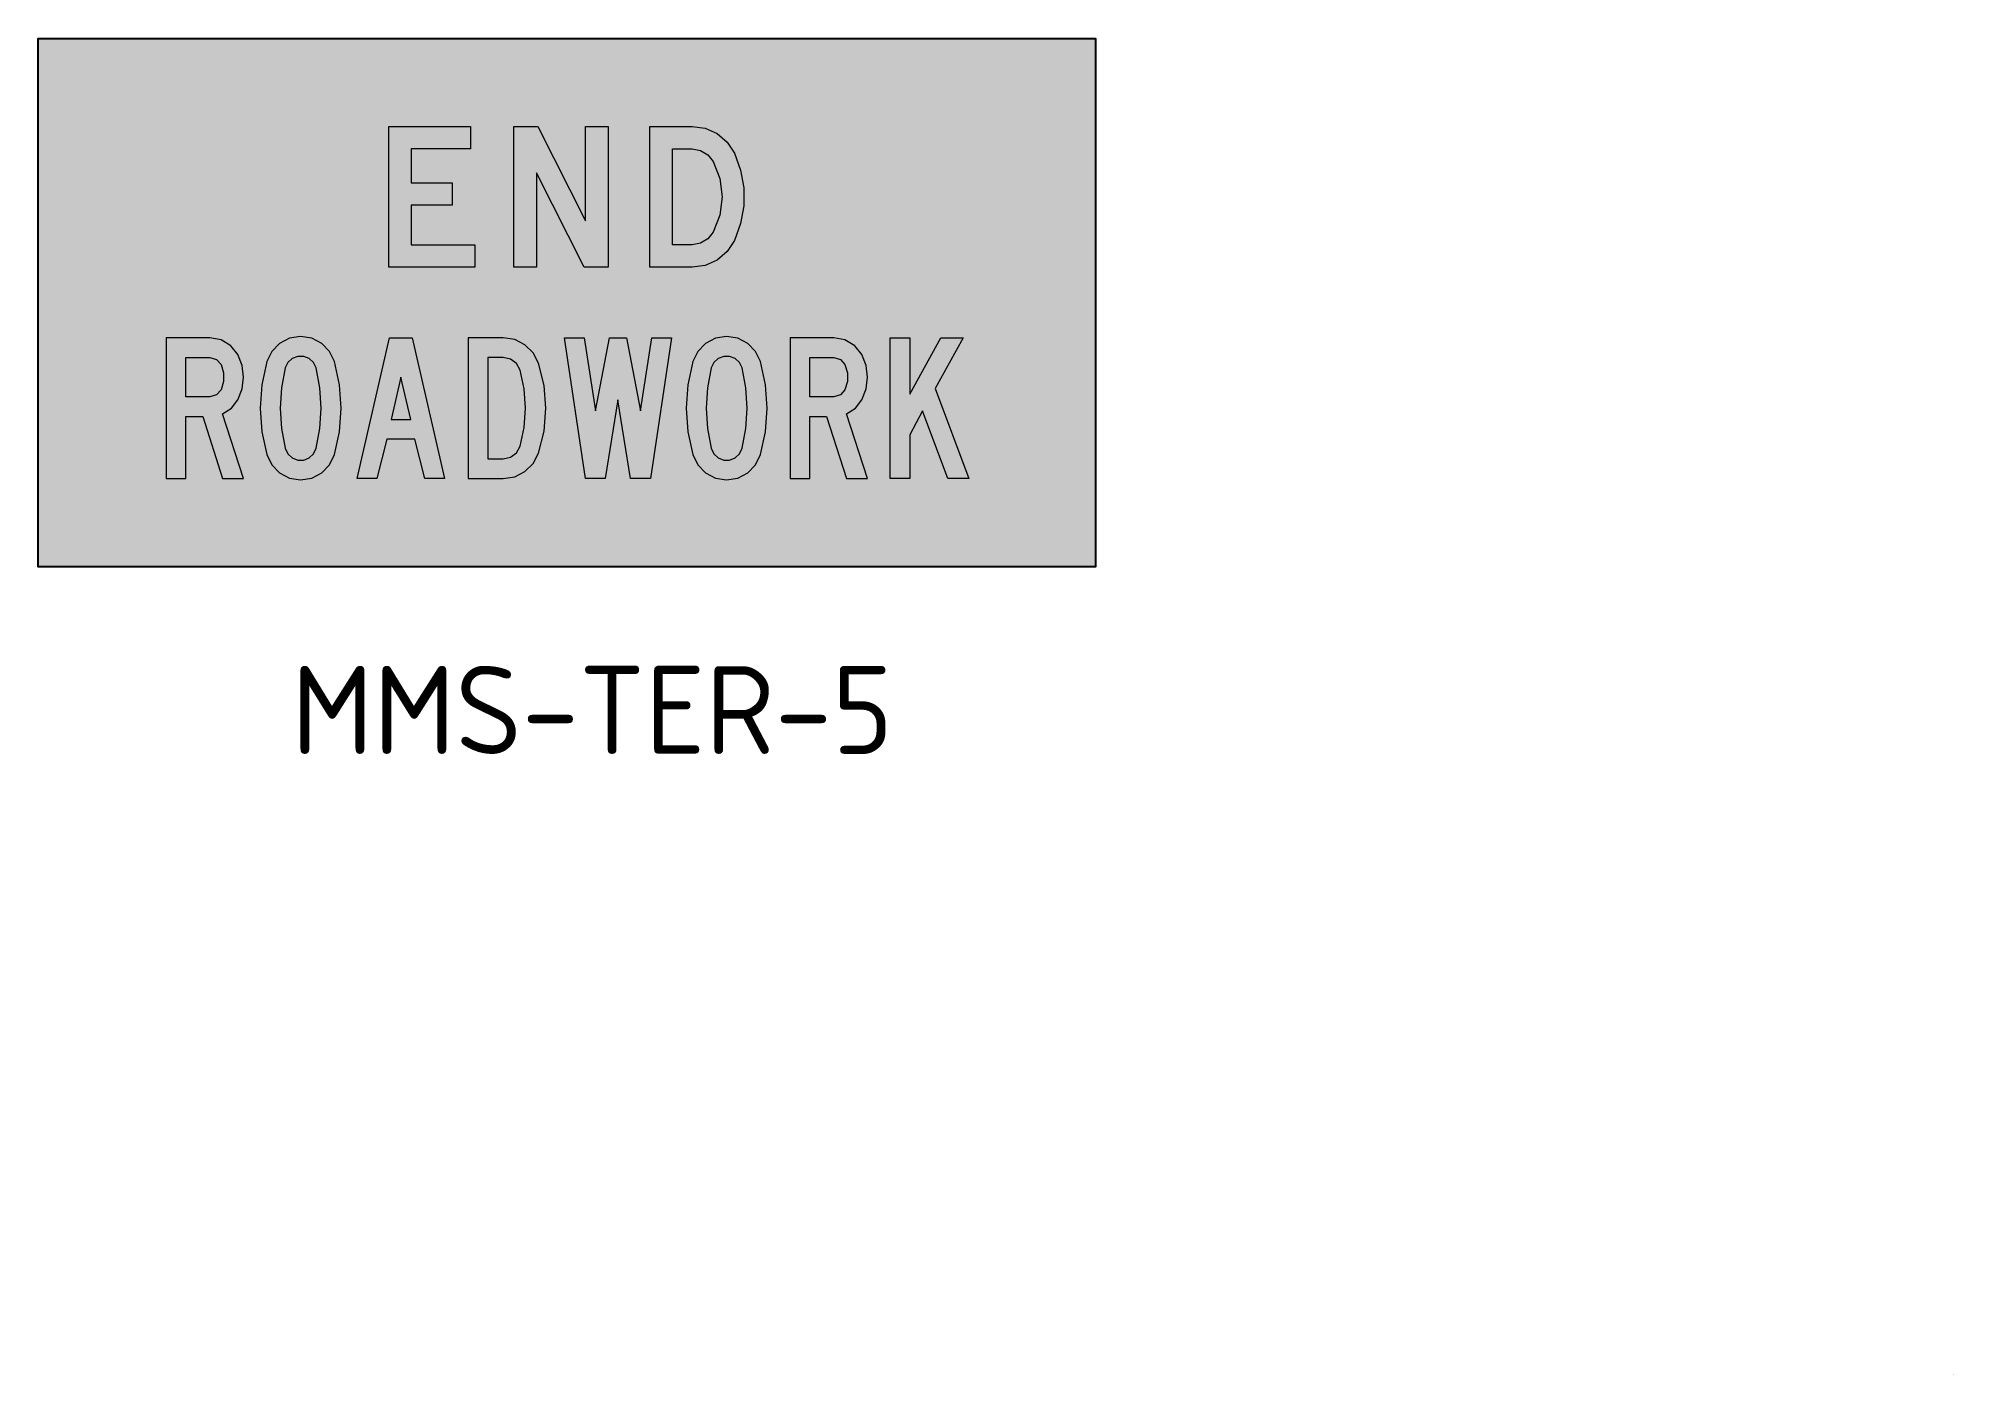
# Model space of a CAD drawing. Extents: x 142 to 359, y 73 to 225.
import ezdxf

# ---------------------------------------------------------------- set-up
doc = ezdxf.new("R2010")
doc.units = 0
for name, color, linetype in [('L25', 1, 'CONTINUOUS'), ('TBLK18', 4, 'CONTINUOUS'), ('yellow', 50, 'CONTINUOUS')]:
    doc.layers.add(name, color=color, linetype=linetype)
doc.styles.add('ISO', font='iso3098b.shx')

msp = doc.modelspace()

# ---------------------------------------------------------------- hatches: boundary and pattern name
at = {"layer": 'L25'}
h = msp.add_hatch(color=256, dxfattribs=at)
h.paths.add_polyline_path([(195.97, 214.86), (198.69, 214.86), (204.12, 204.14), (204.12, 214.86), (206.68, 214.86), (206.68, 198.87), (203.96, 198.87), (198.53, 209.58), (198.53, 198.87), (195.97, 198.87)])
h.paths.add_polyline_path([(181.79, 214.86), (191.06, 214.86), (191.06, 212.3), (184.34, 212.3), (184.34, 208.46), (188.98, 208.46), (188.98, 205.91), (184.34, 205.91), (184.34, 201.42), (191.54, 201.42), (191.54, 198.87), (181.79, 198.87)])
h.paths.add_polyline_path([(216.2, 198.87), (211.41, 198.87), (211.41, 214.86), (216.2, 214.86), (217.68, 214.66), (219.05, 214.05), (220.18, 213.07), (221.01, 211.83), (221.72, 209.91), (222.09, 207.89), (222.09, 205.84), (221.72, 203.83), (221.01, 201.9), (220.18, 200.66), (219.05, 199.69), (217.68, 199.07)])
h.paths.add_polyline_path([(216.2, 201.42), (213.97, 201.42), (213.97, 212.3), (216.2, 212.3), (217.17, 212.13), (218, 211.63), (218.6, 210.87), (219.36, 208.93), (219.61, 206.86), (219.36, 204.8), (218.6, 202.87), (218, 202.11), (217.17, 201.6)], flags=16)
h = msp.add_hatch(color=256, dxfattribs=at)
h.paths.add_polyline_path([(238.68, 174.87), (238.68, 190.87), (240.91, 190.87), (240.91, 184.47), (244.43, 190.87), (246.99, 190.87), (243.79, 185.11), (247.63, 174.87), (245.23, 174.87), (242.35, 182.55), (240.91, 179.83), (240.91, 174.87)])
h.paths.add_polyline_path([(223.97, 177.59), (224.53, 180.2), (224.72, 182.87), (224.53, 185.53), (223.97, 188.15), (223.42, 189.3), (222.53, 190.22), (221.4, 190.81), (220.13, 191.02), (218.87, 190.81), (217.74, 190.22), (216.85, 189.3), (216.29, 188.15), (215.73, 185.53), (215.55, 182.87), (215.73, 180.2), (216.29, 177.59), (216.85, 176.43), (217.74, 175.51), (218.87, 174.92), (220.13, 174.72), (221.4, 174.92), (222.53, 175.51), (223.42, 176.43)])
h.paths.add_polyline_path([(221.89, 178.31), (222.32, 180.57), (222.47, 182.87), (222.32, 185.17), (221.89, 187.43), (221.6, 188.04), (221.11, 188.51), (220.47, 188.75), (219.8, 188.75), (219.16, 188.51), (218.67, 188.04), (218.38, 187.43), (217.94, 185.17), (217.8, 182.87), (217.94, 180.57), (218.38, 178.31), (218.67, 177.69), (219.16, 177.23), (219.8, 176.98), (220.47, 176.98), (221.11, 177.23), (221.6, 177.69)], flags=16)
h.paths.add_polyline_path([(204.12, 174.87), (201.71, 190.87), (203.95, 190.87), (205.24, 182.55), (206.83, 190.87), (208.75, 190.87), (210.35, 182.55), (211.63, 190.87), (213.87, 190.87), (211.47, 174.87), (209.23, 174.87), (207.79, 183.83), (206.35, 174.87)])
h.paths.add_polyline_path([(190.78, 174.87), (194.78, 174.87), (196.07, 175.07), (197.24, 175.66), (198.17, 176.59), (198.77, 177.75), (199.41, 180.27), (199.62, 182.87), (199.41, 185.46), (198.77, 187.99), (198.17, 189.15), (197.24, 190.07), (196.07, 190.67), (194.78, 190.87), (190.78, 190.87)])
h.paths.add_polyline_path([(193.01, 177.11), (194.78, 177.11), (195.61, 177.29), (196.28, 177.8), (196.7, 178.55), (197.16, 180.68), (197.31, 182.87), (197.16, 185.05), (196.7, 187.19), (196.28, 187.94), (195.61, 188.44), (194.78, 188.63), (193.01, 188.63)], flags=16)
h.paths.add_polyline_path([(178.2, 174.87), (181.88, 190.87), (184.44, 190.87), (188.11, 174.87), (185.87, 174.87), (184.75, 179.35), (181.56, 179.35), (180.44, 174.87)])
h.paths.add_polyline_path([(175.61, 177.59), (176.17, 180.2), (176.36, 182.87), (176.17, 185.53), (175.61, 188.15), (175.06, 189.3), (174.17, 190.22), (173.04, 190.81), (171.77, 191.02), (170.51, 190.81), (169.38, 190.22), (168.49, 189.3), (167.94, 188.15), (167.38, 185.53), (167.19, 182.87), (167.38, 180.2), (167.94, 177.59), (168.49, 176.43), (169.38, 175.51), (170.51, 174.92), (171.77, 174.72), (173.04, 174.92), (174.17, 175.51), (175.06, 176.43)])
h.paths.add_polyline_path([(173.53, 178.31), (173.97, 180.57), (174.11, 182.87), (173.97, 185.17), (173.53, 187.43), (173.24, 188.04), (172.75, 188.51), (172.12, 188.75), (171.44, 188.75), (170.81, 188.51), (170.31, 188.04), (170.01, 187.43), (169.59, 185.17), (169.44, 182.87), (169.59, 180.57), (170.01, 178.31), (170.31, 177.69), (170.81, 177.23), (171.44, 176.98), (172.12, 176.98), (172.75, 177.23), (173.24, 177.69)], flags=16)
h.paths.add_polyline_path([(232.28, 184.15), (229.56, 184.15), (229.56, 188.63), (232.28, 188.63), (233.04, 188.41), (233.56, 187.83), (233.85, 186.88), (233.85, 185.89), (233.56, 184.95), (233.04, 184.37)], flags=16)
h.paths.add_polyline_path([(235.48, 183.83), (235.96, 185.07), (236.13, 186.39), (235.96, 187.71), (235.48, 188.95), (234.67, 189.96), (233.56, 190.63), (232.28, 190.87), (227.33, 190.87), (227.33, 174.87), (229.56, 174.87), (229.56, 181.91), (231.48, 181.91), (233.72, 174.87), (236.12, 174.87), (233.72, 182.23), (234.74, 182.88)])
h.paths.add_polyline_path([(183.16, 186.39), (182.04, 181.59), (184.28, 181.59)], flags=16)
h.paths.add_polyline_path([(161.46, 184.15), (158.74, 184.15), (158.74, 188.63), (161.46, 188.63), (162.21, 188.41), (162.74, 187.83), (163.03, 186.88), (163.03, 185.89), (162.74, 184.95), (162.21, 184.37)], flags=16)
h.paths.add_polyline_path([(164.66, 183.83), (165.14, 185.07), (165.3, 186.39), (165.14, 187.71), (164.66, 188.95), (163.85, 189.96), (162.74, 190.63), (161.46, 190.87), (156.5, 190.87), (156.5, 174.87), (158.74, 174.87), (158.74, 181.91), (160.66, 181.91), (162.9, 174.87), (165.3, 174.87), (162.9, 182.23), (163.92, 182.88)])
at = {"layer": 'TBLK18', "linetype": 'Continuous', "lineweight": 0}
h = msp.add_hatch(color=256, dxfattribs=at)
edge = h.paths.add_edge_path()
edge.add_spline(control_points=[(359.34, 73.22), (359.34, 73.22), (359.34, 73.22), (359.34, 73.21), (359.34, 73.21), (359.34, 73.2), (359.34, 73.2), (359.34, 73.19), (359.34, 73.19), (359.34, 73.18), (359.34, 73.18), (359.34, 73.17), (359.34, 73.16), (359.34, 73.16), (359.34, 73.15), (359.34, 73.15), (359.34, 73.14), (359.34, 73.14), (359.35, 73.14), (359.35, 73.14), (359.35, 73.14), (359.36, 73.13), (359.36, 73.13), (359.36, 73.13), (359.37, 73.13), (359.37, 73.13), (359.38, 73.13), (359.38, 73.13), (359.38, 73.13), (359.39, 73.13), (359.39, 73.13), (359.39, 73.13), (359.4, 73.13), (359.41, 73.13), (359.4, 73.13), (359.39, 73.14), (359.39, 73.14), (359.38, 73.15), (359.38, 73.16), (359.38, 73.16), (359.37, 73.17), (359.37, 73.17), (359.36, 73.18), (359.36, 73.19), (359.36, 73.19), (359.35, 73.2), (359.35, 73.21), (359.35, 73.21), (359.35, 73.22), (359.35, 73.22), (359.34, 73.22)], knot_values=[0, 0, 0, 0, 0.054791, 0.109654, 0.164445, 0.219309, 0.2741, 0.328964, 0.383755, 0.438619, 0.49341, 0.548273, 0.603065, 0.657928, 0.71272, 0.767583, 0.822422, 0.877285, 0.915081, 0.952877, 0.990673, 1.02841, 1.066205, 1.103978, 1.141774, 1.179511, 1.217306, 1.255102, 1.292898, 1.330635, 1.368431, 1.406164, 1.44396, 1.481697, 1.557116, 1.631571, 1.705158, 1.777977, 1.850139, 1.921715, 1.992768, 2.063376, 2.133612, 2.203535, 2.273205, 2.342659, 2.411987, 2.481144, 2.550218, 2.619224, 2.619224, 2.619224, 2.619224], degree=3, periodic=0)
h = msp.add_hatch(color=256, dxfattribs=at)
edge = h.paths.add_edge_path()
edge.add_spline(control_points=[(359.34, 73.22), (359.34, 73.22), (359.34, 73.22), (359.34, 73.21), (359.34, 73.21), (359.34, 73.2), (359.34, 73.2), (359.34, 73.19), (359.34, 73.19), (359.34, 73.18), (359.34, 73.18), (359.34, 73.17), (359.34, 73.16), (359.34, 73.16), (359.34, 73.15), (359.34, 73.15), (359.34, 73.14), (359.34, 73.14), (359.35, 73.14), (359.35, 73.14), (359.35, 73.14), (359.36, 73.13), (359.36, 73.13), (359.36, 73.13), (359.37, 73.13), (359.37, 73.13), (359.38, 73.13), (359.38, 73.13), (359.38, 73.13), (359.39, 73.13), (359.39, 73.13), (359.39, 73.13), (359.4, 73.13), (359.41, 73.13), (359.4, 73.13), (359.39, 73.14), (359.39, 73.14), (359.38, 73.15), (359.38, 73.16), (359.38, 73.16), (359.37, 73.17), (359.37, 73.17), (359.36, 73.18), (359.36, 73.19), (359.36, 73.19), (359.35, 73.2), (359.35, 73.21), (359.35, 73.21), (359.35, 73.22), (359.35, 73.22), (359.34, 73.22)], knot_values=[0, 0, 0, 0, 0.054791, 0.109654, 0.164445, 0.219309, 0.2741, 0.328964, 0.383755, 0.438619, 0.49341, 0.548273, 0.603065, 0.657928, 0.71272, 0.767583, 0.822422, 0.877285, 0.915081, 0.952877, 0.990673, 1.02841, 1.066205, 1.103978, 1.141774, 1.179511, 1.217306, 1.255102, 1.292898, 1.330635, 1.368431, 1.406164, 1.44396, 1.481697, 1.557116, 1.631571, 1.705158, 1.777977, 1.850139, 1.921715, 1.992768, 2.063376, 2.133612, 2.203535, 2.273205, 2.342659, 2.411987, 2.481144, 2.550218, 2.619224, 2.619224, 2.619224, 2.619224], degree=3, periodic=0)
h = msp.add_hatch(color=256, dxfattribs=at)
edge = h.paths.add_edge_path()
edge.add_spline(control_points=[(359.34, 73.22), (359.34, 73.22), (359.34, 73.22), (359.34, 73.21), (359.34, 73.21), (359.34, 73.2), (359.34, 73.2), (359.34, 73.19), (359.34, 73.19), (359.34, 73.18), (359.34, 73.18), (359.34, 73.17), (359.34, 73.16), (359.34, 73.16), (359.34, 73.15), (359.34, 73.15), (359.34, 73.14), (359.34, 73.14), (359.35, 73.14), (359.35, 73.14), (359.35, 73.14), (359.36, 73.13), (359.36, 73.13), (359.36, 73.13), (359.37, 73.13), (359.37, 73.13), (359.38, 73.13), (359.38, 73.13), (359.38, 73.13), (359.39, 73.13), (359.39, 73.13), (359.39, 73.13), (359.4, 73.13), (359.41, 73.13), (359.4, 73.13), (359.39, 73.14), (359.39, 73.14), (359.38, 73.15), (359.38, 73.16), (359.38, 73.16), (359.37, 73.17), (359.37, 73.17), (359.36, 73.18), (359.36, 73.19), (359.36, 73.19), (359.35, 73.2), (359.35, 73.21), (359.35, 73.21), (359.35, 73.22), (359.35, 73.22), (359.34, 73.22)], knot_values=[0, 0, 0, 0, 0.054791, 0.109654, 0.164445, 0.219309, 0.2741, 0.328964, 0.383755, 0.438619, 0.49341, 0.548273, 0.603065, 0.657928, 0.71272, 0.767583, 0.822422, 0.877285, 0.915081, 0.952877, 0.990673, 1.02841, 1.066205, 1.103978, 1.141774, 1.179511, 1.217306, 1.255102, 1.292898, 1.330635, 1.368431, 1.406164, 1.44396, 1.481697, 1.557116, 1.631571, 1.705158, 1.777977, 1.850139, 1.921715, 1.992768, 2.063376, 2.133612, 2.203535, 2.273205, 2.342659, 2.411987, 2.481144, 2.550218, 2.619224, 2.619224, 2.619224, 2.619224], degree=3, periodic=0)
h = msp.add_hatch(color=256, dxfattribs=at)
edge = h.paths.add_edge_path()
edge.add_spline(control_points=[(359.34, 73.22), (359.34, 73.22), (359.34, 73.22), (359.34, 73.21), (359.34, 73.21), (359.34, 73.2), (359.34, 73.2), (359.34, 73.19), (359.34, 73.19), (359.34, 73.18), (359.34, 73.18), (359.34, 73.17), (359.34, 73.16), (359.34, 73.16), (359.34, 73.15), (359.34, 73.15), (359.34, 73.14), (359.34, 73.14), (359.35, 73.14), (359.35, 73.14), (359.35, 73.14), (359.36, 73.13), (359.36, 73.13), (359.36, 73.13), (359.37, 73.13), (359.37, 73.13), (359.38, 73.13), (359.38, 73.13), (359.38, 73.13), (359.39, 73.13), (359.39, 73.13), (359.39, 73.13), (359.4, 73.13), (359.41, 73.13), (359.4, 73.13), (359.39, 73.14), (359.39, 73.14), (359.38, 73.15), (359.38, 73.16), (359.38, 73.16), (359.37, 73.17), (359.37, 73.17), (359.36, 73.18), (359.36, 73.19), (359.36, 73.19), (359.35, 73.2), (359.35, 73.21), (359.35, 73.21), (359.35, 73.22), (359.35, 73.22), (359.34, 73.22)], knot_values=[0, 0, 0, 0, 0.054791, 0.109654, 0.164445, 0.219309, 0.2741, 0.328964, 0.383755, 0.438619, 0.49341, 0.548273, 0.603065, 0.657928, 0.71272, 0.767583, 0.822422, 0.877285, 0.915081, 0.952877, 0.990673, 1.02841, 1.066205, 1.103978, 1.141774, 1.179511, 1.217306, 1.255102, 1.292898, 1.330635, 1.368431, 1.406164, 1.44396, 1.481697, 1.557116, 1.631571, 1.705158, 1.777977, 1.850139, 1.921715, 1.992768, 2.063376, 2.133612, 2.203535, 2.273205, 2.342659, 2.411987, 2.481144, 2.550218, 2.619224, 2.619224, 2.619224, 2.619224], degree=3, periodic=0)
h = msp.add_hatch(color=256, dxfattribs=at)
edge = h.paths.add_edge_path()
edge.add_spline(control_points=[(359.34, 73.22), (359.34, 73.22), (359.34, 73.22), (359.34, 73.21), (359.34, 73.21), (359.34, 73.2), (359.34, 73.2), (359.34, 73.19), (359.34, 73.19), (359.34, 73.18), (359.34, 73.18), (359.34, 73.17), (359.34, 73.16), (359.34, 73.16), (359.34, 73.15), (359.34, 73.15), (359.34, 73.14), (359.34, 73.14), (359.35, 73.14), (359.35, 73.14), (359.35, 73.14), (359.36, 73.13), (359.36, 73.13), (359.36, 73.13), (359.37, 73.13), (359.37, 73.13), (359.38, 73.13), (359.38, 73.13), (359.38, 73.13), (359.39, 73.13), (359.39, 73.13), (359.39, 73.13), (359.4, 73.13), (359.41, 73.13), (359.4, 73.13), (359.39, 73.14), (359.39, 73.14), (359.38, 73.15), (359.38, 73.16), (359.38, 73.16), (359.37, 73.17), (359.37, 73.17), (359.36, 73.18), (359.36, 73.19), (359.36, 73.19), (359.35, 73.2), (359.35, 73.21), (359.35, 73.21), (359.35, 73.22), (359.35, 73.22), (359.34, 73.22)], knot_values=[0, 0, 0, 0, 0.054791, 0.109654, 0.164445, 0.219309, 0.2741, 0.328964, 0.383755, 0.438619, 0.49341, 0.548273, 0.603065, 0.657928, 0.71272, 0.767583, 0.822422, 0.877285, 0.915081, 0.952877, 0.990673, 1.02841, 1.066205, 1.103978, 1.141774, 1.179511, 1.217306, 1.255102, 1.292898, 1.330635, 1.368431, 1.406164, 1.44396, 1.481697, 1.557116, 1.631571, 1.705158, 1.777977, 1.850139, 1.921715, 1.992768, 2.063376, 2.133612, 2.203535, 2.273205, 2.342659, 2.411987, 2.481144, 2.550218, 2.619224, 2.619224, 2.619224, 2.619224], degree=3, periodic=0)
h = msp.add_hatch(color=256, dxfattribs=at)
edge = h.paths.add_edge_path()
edge.add_spline(control_points=[(359.34, 73.22), (359.34, 73.22), (359.34, 73.22), (359.34, 73.21), (359.34, 73.21), (359.34, 73.2), (359.34, 73.2), (359.34, 73.19), (359.34, 73.19), (359.34, 73.18), (359.34, 73.18), (359.34, 73.17), (359.34, 73.16), (359.34, 73.16), (359.34, 73.15), (359.34, 73.15), (359.34, 73.14), (359.34, 73.14), (359.35, 73.14), (359.35, 73.14), (359.35, 73.14), (359.36, 73.13), (359.36, 73.13), (359.36, 73.13), (359.37, 73.13), (359.37, 73.13), (359.38, 73.13), (359.38, 73.13), (359.38, 73.13), (359.39, 73.13), (359.39, 73.13), (359.39, 73.13), (359.4, 73.13), (359.41, 73.13), (359.4, 73.13), (359.39, 73.14), (359.39, 73.14), (359.38, 73.15), (359.38, 73.16), (359.38, 73.16), (359.37, 73.17), (359.37, 73.17), (359.36, 73.18), (359.36, 73.19), (359.36, 73.19), (359.35, 73.2), (359.35, 73.21), (359.35, 73.21), (359.35, 73.22), (359.35, 73.22), (359.34, 73.22)], knot_values=[0, 0, 0, 0, 0.054791, 0.109654, 0.164445, 0.219309, 0.2741, 0.328964, 0.383755, 0.438619, 0.49341, 0.548273, 0.603065, 0.657928, 0.71272, 0.767583, 0.822422, 0.877285, 0.915081, 0.952877, 0.990673, 1.02841, 1.066205, 1.103978, 1.141774, 1.179511, 1.217306, 1.255102, 1.292898, 1.330635, 1.368431, 1.406164, 1.44396, 1.481697, 1.557116, 1.631571, 1.705158, 1.777977, 1.850139, 1.921715, 1.992768, 2.063376, 2.133612, 2.203535, 2.273205, 2.342659, 2.411987, 2.481144, 2.550218, 2.619224, 2.619224, 2.619224, 2.619224], degree=3, periodic=0)
h = msp.add_hatch(color=256, dxfattribs=at)
edge = h.paths.add_edge_path()
edge.add_spline(control_points=[(359.34, 73.22), (359.34, 73.22), (359.34, 73.22), (359.34, 73.21), (359.34, 73.21), (359.34, 73.2), (359.34, 73.2), (359.34, 73.19), (359.34, 73.19), (359.34, 73.18), (359.34, 73.18), (359.34, 73.17), (359.34, 73.16), (359.34, 73.16), (359.34, 73.15), (359.34, 73.15), (359.34, 73.14), (359.34, 73.14), (359.35, 73.14), (359.35, 73.14), (359.35, 73.14), (359.36, 73.13), (359.36, 73.13), (359.36, 73.13), (359.37, 73.13), (359.37, 73.13), (359.38, 73.13), (359.38, 73.13), (359.38, 73.13), (359.39, 73.13), (359.39, 73.13), (359.39, 73.13), (359.4, 73.13), (359.41, 73.13), (359.4, 73.13), (359.39, 73.14), (359.39, 73.14), (359.38, 73.15), (359.38, 73.16), (359.38, 73.16), (359.37, 73.17), (359.37, 73.17), (359.36, 73.18), (359.36, 73.19), (359.36, 73.19), (359.35, 73.2), (359.35, 73.21), (359.35, 73.21), (359.35, 73.22), (359.35, 73.22), (359.34, 73.22)], knot_values=[0, 0, 0, 0, 0.054791, 0.109654, 0.164445, 0.219309, 0.2741, 0.328964, 0.383755, 0.438619, 0.49341, 0.548273, 0.603065, 0.657928, 0.71272, 0.767583, 0.822422, 0.877285, 0.915081, 0.952877, 0.990673, 1.02841, 1.066205, 1.103978, 1.141774, 1.179511, 1.217306, 1.255102, 1.292898, 1.330635, 1.368431, 1.406164, 1.44396, 1.481697, 1.557116, 1.631571, 1.705158, 1.777977, 1.850139, 1.921715, 1.992768, 2.063376, 2.133612, 2.203535, 2.273205, 2.342659, 2.411987, 2.481144, 2.550218, 2.619224, 2.619224, 2.619224, 2.619224], degree=3, periodic=0)
h = msp.add_hatch(color=256, dxfattribs=at)
edge = h.paths.add_edge_path()
edge.add_spline(control_points=[(359.34, 73.22), (359.34, 73.22), (359.34, 73.22), (359.34, 73.21), (359.34, 73.21), (359.34, 73.2), (359.34, 73.2), (359.34, 73.19), (359.34, 73.19), (359.34, 73.18), (359.34, 73.18), (359.34, 73.17), (359.34, 73.16), (359.34, 73.16), (359.34, 73.15), (359.34, 73.15), (359.34, 73.14), (359.34, 73.14), (359.35, 73.14), (359.35, 73.14), (359.35, 73.14), (359.36, 73.13), (359.36, 73.13), (359.36, 73.13), (359.37, 73.13), (359.37, 73.13), (359.38, 73.13), (359.38, 73.13), (359.38, 73.13), (359.39, 73.13), (359.39, 73.13), (359.39, 73.13), (359.4, 73.13), (359.41, 73.13), (359.4, 73.13), (359.39, 73.14), (359.39, 73.14), (359.38, 73.15), (359.38, 73.16), (359.38, 73.16), (359.37, 73.17), (359.37, 73.17), (359.36, 73.18), (359.36, 73.19), (359.36, 73.19), (359.35, 73.2), (359.35, 73.21), (359.35, 73.21), (359.35, 73.22), (359.35, 73.22), (359.34, 73.22)], knot_values=[0, 0, 0, 0, 0.054791, 0.109654, 0.164445, 0.219309, 0.2741, 0.328964, 0.383755, 0.438619, 0.49341, 0.548273, 0.603065, 0.657928, 0.71272, 0.767583, 0.822422, 0.877285, 0.915081, 0.952877, 0.990673, 1.02841, 1.066205, 1.103978, 1.141774, 1.179511, 1.217306, 1.255102, 1.292898, 1.330635, 1.368431, 1.406164, 1.44396, 1.481697, 1.557116, 1.631571, 1.705158, 1.777977, 1.850139, 1.921715, 1.992768, 2.063376, 2.133612, 2.203535, 2.273205, 2.342659, 2.411987, 2.481144, 2.550218, 2.619224, 2.619224, 2.619224, 2.619224], degree=3, periodic=0)
at = {"layer": 'yellow'}
h = msp.add_hatch(color=256, dxfattribs=at)
h.paths.add_polyline_path([(262, 224.86), (202, 224.86), (142, 224.86), (142, 164.86), (202, 164.86), (262, 164.86)])
h.paths.add_polyline_path([(194.78, 190.87), (196.07, 190.67), (197.24, 190.07), (198.17, 189.15), (198.77, 187.99), (199.41, 185.46), (199.62, 182.87), (199.41, 180.27), (198.77, 177.75), (198.17, 176.59), (197.24, 175.66), (196.07, 175.07), (194.78, 174.87), (190.78, 174.87), (190.78, 190.87)], flags=16)
h.paths.add_polyline_path([(195.97, 198.87), (195.97, 214.86), (198.69, 214.86), (204.12, 204.14), (204.12, 214.86), (206.68, 214.86), (206.68, 198.87), (203.96, 198.87), (198.53, 209.58), (198.53, 198.87)], flags=16)
h.paths.add_polyline_path([(191.54, 198.87), (181.79, 198.87), (181.79, 214.86), (191.06, 214.86), (191.06, 212.3), (184.34, 212.3), (184.34, 208.46), (188.98, 208.46), (188.98, 205.91), (184.34, 205.91), (184.34, 201.42), (191.54, 201.42)], flags=16)
h.paths.add_polyline_path([(194.78, 188.63), (195.61, 188.44), (196.28, 187.94), (196.7, 187.19), (197.16, 185.05), (197.31, 182.87), (197.16, 180.68), (196.7, 178.55), (196.28, 177.8), (195.61, 177.29), (194.78, 177.11), (193.01, 177.11), (193.01, 188.63)], flags=0)
h.paths.add_polyline_path([(201.71, 190.87), (203.95, 190.87), (205.24, 182.55), (206.83, 190.87), (208.75, 190.87), (210.35, 182.55), (211.63, 190.87), (213.87, 190.87), (211.47, 174.87), (209.23, 174.87), (207.79, 183.83), (206.35, 174.87), (204.12, 174.87)], flags=16)
h.paths.add_polyline_path([(184.44, 190.87), (188.11, 174.87), (185.87, 174.87), (184.75, 179.35), (181.56, 179.35), (180.44, 174.87), (178.2, 174.87), (181.88, 190.87)], flags=16)
h.paths.add_polyline_path([(183.16, 186.39), (184.28, 181.59), (182.04, 181.59)], flags=0)
h.paths.add_polyline_path([(211.41, 198.87), (211.41, 214.86), (216.2, 214.86), (217.68, 214.66), (219.05, 214.05), (220.18, 213.07), (221.01, 211.83), (221.72, 209.91), (222.09, 207.89), (222.09, 205.84), (221.72, 203.83), (221.01, 201.9), (220.18, 200.66), (219.05, 199.69), (217.68, 199.07), (216.2, 198.87)], flags=16)
h.paths.add_polyline_path([(213.97, 201.42), (213.97, 212.3), (216.2, 212.3), (217.17, 212.13), (218, 211.63), (218.6, 210.87), (219.36, 208.93), (219.61, 206.86), (219.36, 204.8), (218.6, 202.87), (218, 202.11), (217.17, 201.6), (216.2, 201.42)], flags=0)
h.paths.add_polyline_path([(175.61, 188.15), (176.17, 185.53), (176.36, 182.87), (176.17, 180.2), (175.61, 177.59), (175.06, 176.43), (174.17, 175.51), (173.04, 174.92), (171.77, 174.72), (170.51, 174.92), (169.38, 175.51), (168.49, 176.43), (167.94, 177.59), (167.38, 180.2), (167.19, 182.87), (167.38, 185.53), (167.94, 188.15), (168.49, 189.3), (169.38, 190.22), (170.51, 190.81), (171.77, 191.02), (173.04, 190.81), (174.17, 190.22), (175.06, 189.3)], flags=16)
h.paths.add_polyline_path([(216.29, 188.15), (216.85, 189.3), (217.74, 190.22), (218.87, 190.81), (220.13, 191.02), (221.4, 190.81), (222.53, 190.22), (223.42, 189.3), (223.97, 188.15), (224.53, 185.53), (224.72, 182.87), (224.53, 180.2), (223.97, 177.59), (223.42, 176.43), (222.53, 175.51), (221.4, 174.92), (220.13, 174.72), (218.87, 174.92), (217.74, 175.51), (216.85, 176.43), (216.29, 177.59), (215.73, 180.2), (215.55, 182.87), (215.73, 185.53)], flags=16)
h.paths.add_polyline_path([(173.53, 187.43), (173.97, 185.17), (174.11, 182.87), (173.97, 180.57), (173.53, 178.31), (173.24, 177.69), (172.75, 177.23), (172.12, 176.98), (171.44, 176.98), (170.81, 177.23), (170.31, 177.69), (170.01, 178.31), (169.59, 180.57), (169.44, 182.87), (169.59, 185.17), (170.01, 187.43), (170.31, 188.04), (170.81, 188.51), (171.44, 188.75), (172.12, 188.75), (172.75, 188.51), (173.24, 188.04)], flags=0)
h.paths.add_polyline_path([(218.38, 187.43), (218.67, 188.04), (219.16, 188.51), (219.8, 188.75), (220.47, 188.75), (221.11, 188.51), (221.6, 188.04), (221.89, 187.43), (222.32, 185.17), (222.47, 182.87), (222.32, 180.57), (221.89, 178.31), (221.6, 177.69), (221.11, 177.23), (220.47, 176.98), (219.8, 176.98), (219.16, 177.23), (218.67, 177.69), (218.38, 178.31), (217.94, 180.57), (217.8, 182.87), (217.94, 185.17)], flags=0)
h.paths.add_polyline_path([(165.14, 187.71), (165.3, 186.39), (165.14, 185.07), (164.66, 183.83), (163.92, 182.88), (162.9, 182.23), (165.3, 174.87), (162.9, 174.87), (160.66, 181.91), (158.74, 181.91), (158.74, 174.87), (156.5, 174.87), (156.5, 190.87), (161.46, 190.87), (162.74, 190.63), (163.85, 189.96), (164.66, 188.95)], flags=16)
h.paths.add_polyline_path([(227.33, 190.87), (232.28, 190.87), (233.56, 190.63), (234.67, 189.96), (235.48, 188.95), (235.96, 187.71), (236.13, 186.39), (235.96, 185.07), (235.48, 183.83), (234.74, 182.88), (233.72, 182.23), (236.12, 174.87), (233.72, 174.87), (231.48, 181.91), (229.56, 181.91), (229.56, 174.87), (227.33, 174.87)], flags=16)
h.paths.add_polyline_path([(163.03, 186.88), (163.03, 185.89), (162.74, 184.95), (162.21, 184.37), (161.46, 184.15), (158.74, 184.15), (158.74, 188.63), (161.46, 188.63), (162.21, 188.41), (162.74, 187.83)], flags=0)
h.paths.add_polyline_path([(229.56, 188.63), (232.28, 188.63), (233.04, 188.41), (233.56, 187.83), (233.85, 186.88), (233.85, 185.89), (233.56, 184.95), (233.04, 184.37), (232.28, 184.15), (229.56, 184.15)], flags=0)
h.paths.add_polyline_path([(238.68, 190.87), (240.91, 190.87), (240.91, 184.47), (244.43, 190.87), (246.99, 190.87), (243.79, 185.11), (247.63, 174.87), (245.23, 174.87), (242.35, 182.55), (240.91, 179.83), (240.91, 174.87), (238.68, 174.87)], flags=16)

# ---------------------------------------------------------------- linework, layer by layer
at = {"layer": 'L25'}
for points in [[(202, 164.86), (142, 164.86), (142, 224.86), (202, 224.86)], [(202, 224.86), (262, 224.86), (262, 164.86), (202, 164.86)]]:
    msp.add_lwpolyline(points, dxfattribs=at)
at = {"layer": 'L25', "lineweight": 0}
for points in [[(181.79, 214.86), (191.06, 214.86), (191.06, 212.3), (184.34, 212.3), (184.34, 208.46), (188.98, 208.46), (188.98, 205.91), (184.34, 205.91), (184.34, 201.42), (191.54, 201.42), (191.54, 198.87), (181.79, 198.87), (181.79, 214.86)], [(195.97, 214.86), (198.69, 214.86), (204.12, 204.14), (204.12, 214.86), (206.68, 214.86), (206.68, 198.87), (203.96, 198.87), (198.53, 209.58), (198.53, 198.87), (195.97, 198.87), (195.97, 214.86)], [(216.2, 198.87), (211.41, 198.87), (211.41, 214.86), (216.2, 214.86), (217.68, 214.66), (219.05, 214.05), (220.18, 213.07), (221.01, 211.83), (221.72, 209.91), (222.09, 207.89), (222.09, 205.84), (221.72, 203.83), (221.01, 201.9), (220.18, 200.66), (219.05, 199.69), (217.68, 199.07)], [(216.2, 201.42), (213.97, 201.42), (213.97, 212.3), (216.2, 212.3), (217.17, 212.13), (218, 211.63), (218.6, 210.87), (219.36, 208.93), (219.61, 206.86), (219.36, 204.8), (218.6, 202.87), (218, 202.11), (217.17, 201.6)], [(164.66, 183.83), (165.14, 185.07), (165.3, 186.39), (165.14, 187.71), (164.66, 188.95), (163.85, 189.96), (162.74, 190.63), (161.46, 190.87), (156.5, 190.87), (156.5, 174.87), (158.74, 174.87), (158.74, 181.91), (160.66, 181.91), (162.9, 174.87), (165.3, 174.87), (162.9, 182.23), (163.92, 182.88)], [(175.61, 177.59), (176.17, 180.2), (176.36, 182.87), (176.17, 185.53), (175.61, 188.15), (175.06, 189.3), (174.17, 190.22), (173.04, 190.81), (171.77, 191.02), (170.51, 190.81), (169.38, 190.22), (168.49, 189.3), (167.94, 188.15), (167.38, 185.53), (167.19, 182.87), (167.38, 180.2), (167.94, 177.59), (168.49, 176.43), (169.38, 175.51), (170.51, 174.92), (171.77, 174.72), (173.04, 174.92), (174.17, 175.51), (175.06, 176.43), (175.61, 177.59)], [(178.2, 174.87), (181.88, 190.87), (184.44, 190.87), (188.11, 174.87), (185.87, 174.87), (184.75, 179.35), (181.56, 179.35), (180.44, 174.87), (178.2, 174.87)], [(190.78, 174.87), (194.78, 174.87), (196.07, 175.07), (197.24, 175.66), (198.17, 176.59), (198.77, 177.75), (199.41, 180.27), (199.62, 182.87), (199.41, 185.46), (198.77, 187.99), (198.17, 189.15), (197.24, 190.07), (196.07, 190.67), (194.78, 190.87), (190.78, 190.87), (190.78, 174.87)], [(204.12, 174.87), (201.71, 190.87), (203.95, 190.87), (205.24, 182.55), (206.83, 190.87), (208.75, 190.87), (210.35, 182.55), (211.63, 190.87), (213.87, 190.87), (211.47, 174.87), (209.23, 174.87), (207.79, 183.83), (206.35, 174.87), (204.12, 174.87)], [(223.97, 177.59), (224.53, 180.2), (224.72, 182.87), (224.53, 185.53), (223.97, 188.15), (223.42, 189.3), (222.53, 190.22), (221.4, 190.81), (220.13, 191.02), (218.87, 190.81), (217.74, 190.22), (216.85, 189.3), (216.29, 188.15), (215.73, 185.53), (215.55, 182.87), (215.73, 180.2), (216.29, 177.59), (216.85, 176.43), (217.74, 175.51), (218.87, 174.92), (220.13, 174.72), (221.4, 174.92), (222.53, 175.51), (223.42, 176.43), (223.97, 177.59)], [(235.48, 183.83), (235.96, 185.07), (236.13, 186.39), (235.96, 187.71), (235.48, 188.95), (234.67, 189.96), (233.56, 190.63), (232.28, 190.87), (227.33, 190.87), (227.33, 174.87), (229.56, 174.87), (229.56, 181.91), (231.48, 181.91), (233.72, 174.87), (236.12, 174.87), (233.72, 182.23), (234.74, 182.88)], [(238.68, 174.87), (238.68, 190.87), (240.91, 190.87), (240.91, 184.47), (244.43, 190.87), (246.99, 190.87), (243.79, 185.11), (247.63, 174.87), (245.23, 174.87), (242.35, 182.55), (240.91, 179.83), (240.91, 174.87), (238.68, 174.87)], [(161.46, 184.15), (158.74, 184.15), (158.74, 188.63), (161.46, 188.63), (162.21, 188.41), (162.74, 187.83), (163.03, 186.88), (163.03, 185.89), (162.74, 184.95), (162.21, 184.37)], [(173.53, 178.31), (173.97, 180.57), (174.11, 182.87), (173.97, 185.17), (173.53, 187.43), (173.24, 188.04), (172.75, 188.51), (172.12, 188.75), (171.44, 188.75), (170.81, 188.51), (170.31, 188.04), (170.01, 187.43), (169.59, 185.17), (169.44, 182.87), (169.59, 180.57), (170.01, 178.31), (170.31, 177.69), (170.81, 177.23), (171.44, 176.98), (172.12, 176.98), (172.75, 177.23), (173.24, 177.69), (173.53, 178.31)], [(193.01, 177.11), (194.78, 177.11), (195.61, 177.29), (196.28, 177.8), (196.7, 178.55), (197.16, 180.68), (197.31, 182.87), (197.16, 185.05), (196.7, 187.19), (196.28, 187.94), (195.61, 188.44), (194.78, 188.63), (193.01, 188.63), (193.01, 177.11)], [(221.89, 178.31), (222.32, 180.57), (222.47, 182.87), (222.32, 185.17), (221.89, 187.43), (221.6, 188.04), (221.11, 188.51), (220.47, 188.75), (219.8, 188.75), (219.16, 188.51), (218.67, 188.04), (218.38, 187.43), (217.94, 185.17), (217.8, 182.87), (217.94, 180.57), (218.38, 178.31), (218.67, 177.69), (219.16, 177.23), (219.8, 176.98), (220.47, 176.98), (221.11, 177.23), (221.6, 177.69), (221.89, 178.31)], [(232.28, 184.15), (229.56, 184.15), (229.56, 188.63), (232.28, 188.63), (233.04, 188.41), (233.56, 187.83), (233.85, 186.88), (233.85, 185.89), (233.56, 184.95), (233.04, 184.37)], [(183.16, 186.39), (182.04, 181.59), (184.28, 181.59)]]:
    msp.add_lwpolyline(points, close=True, dxfattribs=at)

# ---------------------------------------------------------------- texts
at = {"layer": 'yellow', "insert": (170.73, 153.61), "char_height": 10, "width": 158.6996, "attachment_point": 1, "style": 'ISO'}
msp.add_mtext('{\\C3;MMS-TER-5}', dxfattribs=at)

doc.saveas('drawing.dxf')
